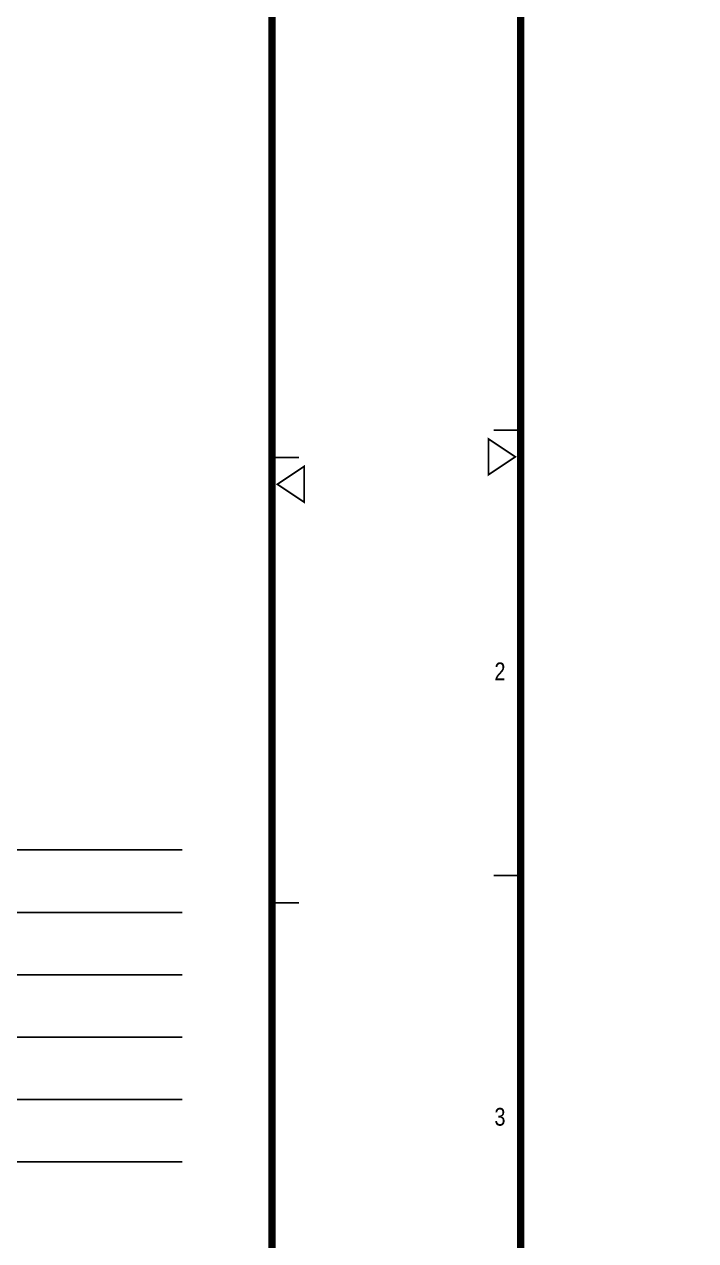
# Model space of a CAD drawing. Extents: x -425 to 6552, y -3049 to 3105.
# Drawn here: x 275 to 350.4, y -2815.1 to -2678.6 of the extents above; entities that cross this region are included whole.
import ezdxf

# ---------------------------------------------------------------- set-up
doc = ezdxf.new("R2010")
doc.units = 0
doc.layers.get('0').update_dxf_attribs({"linetype": 'CONTINUOUS'})
doc.styles.get("Standard").update_dxf_attribs({"font": 'gulim.ttc', "width": 0.8, "height": 2})

msp = doc.modelspace()

# ---------------------------------------------------------------- linework, layer by layer
for p, q in [((330.76, -2724.14), (327.76, -2724.14)), ((302.85, -2727.22), (305.85, -2727.22)), ((167.7, -2771.27), (292.78, -2771.27)), ((330.76, -2774.14), (327.76, -2774.14)), ((167.7, -2778.27), (292.78, -2778.27)), ((302.85, -2777.22), (305.85, -2777.22)), ((167.7, -2785.27), (292.78, -2785.27)), ((167.7, -2792.27), (292.78, -2792.27)), ((167.7, -2799.27), (292.78, -2799.27)), ((167.7, -2806.27), (292.78, -2806.27))]:
    msp.add_line(p, q)
for points, const_width in [([(880.76, -2644.14), (330.76, -2644.14), (330.76, -3024.14), (880.76, -3024.14)], 0.8), ([(302.85, -2647.22), (-247.15, -2647.22), (-247.15, -3027.22), (302.85, -3027.22)], 0.8), ([(330.16, -2727.14), (327.16, -2729.14), (327.16, -2725.14)], 0.2), ([(303.45, -2730.22), (306.45, -2732.22), (306.45, -2728.22)], 0.2)]:
    msp.add_lwpolyline(points, close=True, dxfattribs=dict(const_width=const_width))

# ---------------------------------------------------------------- texts
at = {"width": 0.85}
for s, p in [('2', (327.82, -2752.22)), ('3', (327.82, -2802.22))]:
    msp.add_text(s, height=2, dxfattribs=at).set_placement(p)

doc.saveas('drawing.dxf')
